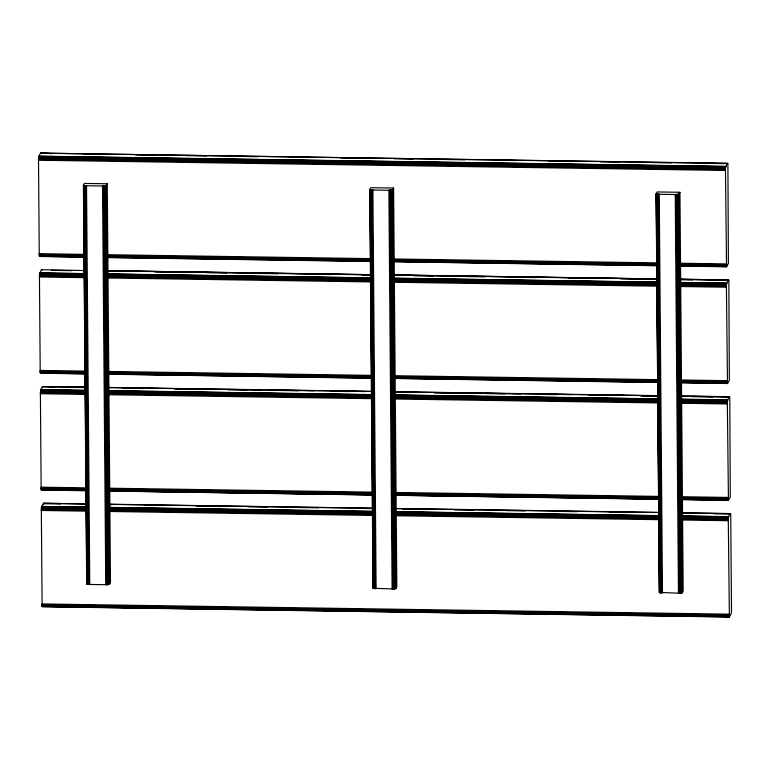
<?xml version="1.0" encoding="UTF-8"?>
<svg xmlns="http://www.w3.org/2000/svg" width="770" height="770" viewBox="0 0 770 770"><rect width="100%" height="100%" fill="white"/><g stroke="black" fill="none" stroke-linecap="round" stroke-linejoin="round"><path stroke-width="1.16" d="M725.831 166.368L38.866 156.146L38.51 158.822L38.51 160.218L725.475 170.44M84.248 273.562L39.809 272.898L39.491 274.678L39.453 276.969L83.882 277.633M85.181 390.313L40.752 389.649L40.396 393.72L86.028 394.404M86.798 503.975L43.447 503.234L41.599 506.564L41.33 510.472L86.972 511.155M726.553 266.767L725.465 169.65C724.734 167.648 728.208 160.122 727.91 165.261L728.401 263.436L726.553 266.767L679.718 266.074M727.496 383.518L726.408 286.401C725.667 284.4 729.151 276.873 728.853 282.012L729.344 380.188L727.496 383.518L680.536 382.728M728.439 500.269L727.352 403.162C726.611 401.151 730.095 393.624 729.787 398.764L730.287 496.939L728.439 500.269L681.527 499.566M729.382 617.02L728.295 519.914C727.554 517.912 731.038 510.375 730.73 515.515L731.5 610.572L731.231 613.69L729.382 617.02L42.292 606.702L42.09 603.95L729.055 614.181M89.763 584.469L86.538 185.791L83.41 185.204L84.392 183.424L107.251 183.76L110.466 582.447L109.475 584.228L107.155 584.709L88.954 584.459L86.712 583.727M369.764 189.468L373.036 588.27L393.508 588.973L395.828 588.492L396.82 586.711L393.605 188.024L370.745 187.688L369.764 189.468L372.892 190.046L376.106 588.732M39.626 256.506L39.26 253.696L84.902 254.379M41.503 490.009L41.147 487.198L86.779 487.882M84.796 185.734L103.94 186.022L106.347 185.387L109.571 584.064M107.251 183.76L106.26 185.541L109.475 584.228M40.521 373.296L40.204 370.447L84.642 371.111M393.605 188.024L392.613 189.805L395.828 588.492M678.457 593.237L675.242 194.55L678.774 194.184L679.949 192.288L657.099 191.951L656.107 193.732L659.332 592.419L679.862 593.227L682.182 592.756L683.173 590.975L679.949 192.288M83.42 185.137L86.683 584.006M678.967 194.069L682.182 592.756M392.103 588.973L388.889 190.286L392.7 189.641L395.924 588.328M105.76 584.709L102.535 186.022L103.94 186.022L107.155 584.709M727.708 163.298L40.531 153.134L727.756 163.461M725.744 166.532L38.779 156.31L40.618 152.98L51.638 153.625M84.065 154.106L103.276 154.395M135.703 154.876L154.924 155.165M186.148 155.627L206.562 155.925M237.786 156.397L258.21 156.695M289.433 157.167L309.848 157.465M341.072 157.927L361.496 158.235M393.922 158.716L413.134 159.005M445.561 159.486L464.782 159.775M497.208 160.256L516.42 160.545M548.846 161.026L568.068 161.305M600.494 161.796L619.706 162.075M652.132 162.557L671.353 162.845M703.78 163.327L724.195 163.635M38.712 156.551L725.677 166.772M38.664 156.82L725.629 167.042M38.615 157.138L725.59 167.369M38.587 157.513L725.552 167.735M38.548 157.927L725.523 168.149M38.529 158.36L725.494 168.591M38.51 158.822L725.475 169.053M725.465 169.65L38.5 159.428L39.27 255.062L83.728 255.698M107.713 254.716L370.736 258.633M393.557 258.97L657.773 262.897M680.593 263.244L726.235 263.918M39.27 254.485L84.902 255.168M107.723 255.505L370.745 259.423M393.557 259.76L657.782 263.696M680.603 264.033L726.235 264.707M107.742 256.054L370.765 259.971M393.576 260.308L656.598 264.226M680.622 264.582L726.254 265.265M39.309 255.428L83.747 256.083M107.771 256.439L370.784 260.356M393.605 260.703L656.618 264.611M680.641 264.967L726.283 265.65M39.337 255.765L83.776 256.429M107.8 256.785L370.813 260.703M393.634 261.04L656.656 264.957M680.67 265.313L726.312 265.997M39.376 256.054L83.814 256.718M107.839 257.074L370.851 260.992M393.672 261.328L656.685 265.246M680.709 265.602L726.351 266.285M39.424 256.285L84.113 257.045M106.934 257.382L370.899 261.213M393.711 261.559L656.983 265.573M680.747 265.833L726.639 266.603M39.462 256.449L84.017 257.199M106.838 257.546L371.053 261.473M393.759 261.723L656.897 265.727M107.617 270.713L370.639 274.63M393.451 274.967L657.676 278.894M680.497 279.24L728.535 279.953M84.71 270.53L41.561 269.731L39.713 273.061L84.151 273.725M107.684 270.713L370.755 274.726M393.518 274.967L657.792 279M680.565 279.24L728.651 280.049M107.531 270.876L370.803 274.88M393.364 275.131L657.58 279.058M680.401 279.404L728.699 280.213M51.378 270.357L71.793 270.665M107.819 271.194L123.441 271.425M154.664 271.897L175.079 272.195M206.302 272.667L226.727 272.965M257.95 273.437L278.365 273.735M310.791 274.216L330.012 274.505M362.439 274.986L370.842 275.111M414.077 275.756L433.298 276.045M465.725 276.526L484.936 276.815M517.363 277.296L536.575 277.575M569.011 278.066L588.222 278.345M620.649 278.827L639.86 279.115M680.699 279.722L692.711 279.905M723.935 280.367L728.738 280.444M107.059 273.899L371.284 277.835M394.096 278.172L657.118 282.089M679.939 282.426L726.774 283.119M106.972 274.062L371.188 277.999M394.009 278.336L657.031 282.253M679.843 282.59L726.688 283.283M39.655 273.302L84.094 273.966M106.905 274.303L371.13 278.239M393.942 278.576L656.964 282.494M679.785 282.831L726.62 283.524M39.607 273.571L84.045 274.226M106.857 274.572L371.082 278.499M393.903 278.846L656.916 282.754M679.737 283.1L726.572 283.793M39.559 273.889L83.997 274.553M106.818 274.89L371.034 278.827M393.855 279.163L656.877 283.081M680.892 283.437L726.534 284.12M39.52 274.264L83.959 274.928M107.983 275.285L370.996 279.192M393.817 279.539L656.839 283.456M680.853 283.812L726.495 284.486M39.491 274.678L83.93 275.333M107.954 275.699L370.967 279.606M393.788 279.953L656.8 283.861M680.824 284.217L726.466 284.9M39.472 275.121L83.911 275.775M107.925 276.132L370.947 280.049M393.759 280.386L656.781 284.303M680.805 284.659L726.437 285.343M39.453 275.583L83.891 276.238M107.906 276.594L370.928 280.511M393.749 280.848L656.762 284.765M680.786 285.121L726.418 285.805M83.882 276.844L39.443 276.18L40.213 371.814L84.661 372.449M107.896 277.2L370.919 281.117M393.74 281.454L656.752 285.372M680.776 285.728L726.408 286.401M107.906 277.989L370.928 281.907M393.74 282.244L656.762 286.161M680.776 286.517L726.418 287.2M108.657 371.467L371.679 375.385M394.5 375.722L657.513 379.639M681.537 379.995L727.169 380.669M40.213 371.236L84.642 371.9M108.666 372.257L371.689 376.174M394.5 376.511L657.522 380.428M681.537 380.784L727.178 381.468M108.686 372.805L371.708 376.722M394.519 377.059L657.541 380.977M681.556 381.333L727.198 382.016M40.252 372.18L84.69 372.834M108.705 373.2L371.727 377.108M394.548 377.454L657.561 381.362M681.585 381.728L727.217 382.401M40.281 372.516L84.719 373.181M108.743 373.537L371.756 377.454M394.577 377.791L657.599 381.708M681.614 382.064L727.255 382.748M40.319 372.805L84.758 373.469M108.782 373.825L371.794 377.743M394.615 378.08L657.628 381.997M681.652 382.353L727.294 383.036M40.367 373.036L84.796 373.7M107.617 374.037L372.093 378.07M394.654 378.311L657.676 382.228M680.497 382.565L727.583 383.354M40.406 373.2L84.96 373.96M107.665 374.201L371.997 378.224M394.702 378.474L657.84 382.488M84.604 387.108L42.417 386.646L85.653 387.281M108.56 387.464L371.641 391.381M394.394 391.718L657.484 395.636M681.431 395.992L729.546 396.714M108.474 387.628L371.698 391.478M394.307 391.882L658.523 395.809M681.344 396.155L729.594 396.8M85.095 390.477L40.656 389.812L42.504 386.482L54.68 386.915M71.495 387.166L84.7 387.368M123.133 387.936L159.169 388.475M174.78 388.706L210.807 389.245M227.622 389.495L262.454 390.015M279.269 390.265L314.093 390.775M330.908 391.025L365.74 391.545M394.558 391.978L417.378 392.315M434.193 392.565L469.026 393.085M485.832 393.335L520.664 393.855M537.479 394.105L572.312 394.625M589.117 394.875L623.95 395.395M640.765 395.645L657.58 395.896M692.403 396.406L727.236 396.925M71.533 387.397L84.748 387.589M123.181 388.167L143.595 388.465M174.819 388.937L195.234 389.235M227.66 389.716L246.881 390.005M279.308 390.486L298.519 390.775M330.946 391.256L350.167 391.545M394.606 392.209L401.805 392.315M434.232 392.796L453.453 393.085M485.88 393.566L505.091 393.845M537.518 394.336L556.739 394.615M589.166 395.097L608.377 395.385M640.804 395.867L657.619 396.117M692.451 396.637L712.866 396.945M108.002 390.65L371.025 394.567M395.039 394.923L658.061 398.841M680.882 399.178L727.717 399.88M107.916 390.814L370.928 394.731M394.952 395.087L657.975 399.004M680.786 399.341L727.631 400.034M40.598 390.053L85.027 390.717M107.848 391.054L372.074 394.991M394.885 395.328L657.907 399.245M680.728 399.582L727.563 400.275M40.55 390.323L84.989 390.977M107.8 391.324L372.025 395.251M394.837 395.597L657.859 399.505M680.68 399.851L727.515 400.544M40.502 390.64L84.941 391.304M107.761 391.641L371.977 395.578M394.798 395.915L657.821 399.832M680.632 400.169L727.477 400.872M40.464 391.016L84.902 391.68M107.723 392.017L371.939 395.953M394.76 396.29L657.782 400.208M680.593 400.544L727.438 401.237M40.435 391.43L84.873 392.084M107.694 392.431L371.91 396.358M394.731 396.704L657.744 400.612M680.565 400.958L727.409 401.651M40.415 391.872L86.048 392.546M107.665 392.873L371.891 396.8M394.702 397.147L657.724 401.055M680.545 401.401L727.381 402.094M40.396 392.334L86.028 393.008M107.646 393.335L371.872 397.262M394.692 397.609L657.705 401.517M680.526 401.863L727.361 402.556M86.019 393.614L40.387 392.931L41.157 488.565L86.808 489.219M107.636 393.932L371.862 397.869M394.683 398.206L657.696 402.123M680.516 402.46L727.352 403.162M107.646 394.721L371.862 398.658M394.683 398.995L657.705 402.912M680.526 403.249L727.361 403.952M108.397 488.199L372.622 492.136M395.443 492.473L658.456 496.39M681.277 496.727L728.112 497.43M41.157 487.988L86.789 488.671M108.406 488.989L372.622 492.925M395.443 493.262L658.466 497.179M681.286 497.516L728.122 498.219M108.426 489.547L372.642 493.474M395.462 493.811L658.485 497.728M681.306 498.065L728.141 498.768M41.195 488.931L86.837 489.605M108.455 489.932L372.67 493.859M395.491 494.205L658.504 498.123M681.325 498.459L728.16 499.153M41.224 489.268L86.866 489.951M108.483 490.269L372.699 494.205M395.52 494.542L658.533 498.459M681.354 498.796L728.199 499.499M41.262 489.556L86.904 490.24M108.522 490.557L372.738 494.494M395.559 494.831L658.571 498.748M681.392 499.085L728.228 499.788M41.301 489.787L86.943 490.471M108.56 490.788L372.776 494.725M395.597 495.062L658.62 498.979M681.431 499.316L728.276 500.009M41.349 489.951L87.193 490.567M109.812 490.971L372.824 494.889M395.645 495.226L658.87 499.075M681.479 499.48L728.324 500.173M41.397 490.038L87.106 490.731M109.86 491.058L372.873 494.975M395.693 495.312L658.783 499.239M109.504 504.215L372.642 508.229M396.54 508.489L658.427 512.387M681.248 512.733L730.538 513.551M86.596 504.042L43.447 503.234L43.688 504.003M109.417 504.379L373.633 508.316M396.454 508.652L658.263 512.55M681.344 512.984L730.576 513.715M43.649 503.715L60.464 503.965M109.706 504.706L112.112 504.735M144.539 505.216L163.75 505.505M196.177 505.986L215.398 506.275M247.825 506.756L267.036 507.045M299.463 507.526L318.684 507.815M351.11 508.296L370.322 508.585M402.749 509.066L421.97 509.345M454.396 509.836L473.608 510.115M506.034 510.597L525.255 510.885M557.682 511.367L576.894 511.655M609.32 512.137L629.735 512.445M713.809 513.696L730.624 513.946M86.125 507.064L41.638 506.468L86.038 507.228M110.148 507.42L373.161 511.338M395.982 511.675L659.005 515.592M681.825 515.929L728.661 516.631M110.062 507.584L373.075 511.501M395.896 511.838L658.908 515.756M681.729 516.093L728.574 516.795M41.532 506.804L87.174 507.488M109.995 507.825L373.007 511.742M395.828 512.079L658.851 515.996M681.671 516.333L728.507 517.036M41.493 507.074L87.126 507.748M109.946 508.094L372.969 512.012M395.78 512.348L658.802 516.266M681.623 516.603L728.459 517.296M41.445 507.392L87.087 508.075M109.908 508.412L372.921 512.329M395.742 512.666L658.754 516.583M681.575 516.92L728.42 517.623M41.407 507.767L87.049 508.45M109.869 508.787L372.882 512.704M395.703 513.041L658.725 516.959M681.537 517.296L728.381 517.989M41.378 508.181L87.02 508.854M109.831 509.201L372.853 513.109M395.674 513.455L658.687 517.373M681.508 517.71L728.343 518.403M41.349 508.624L86.991 509.297M109.812 509.644L372.824 513.551M395.645 513.898L658.668 517.806M681.488 518.152L728.324 518.845M41.339 509.085L86.972 509.759M109.792 510.106L372.815 514.014M395.626 514.36L658.648 518.268M681.469 518.614L728.304 519.307M86.962 510.366L41.33 509.682L42.1 605.316L729.084 615.519M109.783 510.703L372.805 514.62M395.616 514.957L659.842 518.893M681.46 519.211L728.295 519.914M109.792 511.492L372.805 515.409M395.626 515.746L659.842 519.683M681.46 520L728.304 520.703M42.09 604.739L729.065 614.97M42.138 605.682L729.103 615.904M42.167 606.029L729.132 616.25M42.206 606.317L729.171 616.539M42.244 606.539L729.469 616.866M659.389 592.534L656.204 193.568L659.245 194.31L662.46 592.996M41.628 269.731L41.811 270.501M42.668 386.742L42.745 387.252M678.774 194.184L681.989 592.871M678.543 194.271L681.758 592.958M678.255 194.348L681.469 593.035M677.908 194.415L681.123 593.102M677.523 194.473L680.738 593.16M677.09 194.512L680.314 593.198M679.862 593.227L676.638 194.55L657.522 194.233L660.679 592.91M676.041 194.56L679.256 593.247M658.446 194.3L661.661 592.987M657.869 194.271L661.093 592.948M657.089 194.165L660.304 592.852M656.772 194.098L659.986 592.784M656.502 194.021L659.726 592.707M656.3 193.944L659.524 592.621M392.421 189.921L395.636 588.607M392.19 190.007L395.405 588.694M391.901 190.084L395.116 588.771M391.555 190.151L394.769 588.838M391.17 190.209L394.384 588.896M390.746 190.257L393.961 588.934M393.508 588.973L390.294 190.286L371.15 189.998L374.326 588.646M389.687 190.296L392.912 588.983M372.093 190.036L375.308 588.723M371.515 190.007L374.74 588.684M370.736 189.901L373.96 588.588M370.418 189.834L373.633 588.521M370.149 189.767L373.373 588.444M369.956 189.68L373.171 588.367M106.068 185.666L109.292 584.343M105.837 185.743L109.061 584.43M105.548 185.82L108.763 584.507M105.201 185.888L108.426 584.574M104.816 185.945L108.031 584.632M104.393 185.994L107.608 584.68M103.344 186.042L106.558 584.719M85.74 185.772L88.954 584.459M85.172 185.743L88.386 584.43M84.758 185.695L87.973 584.382M84.392 185.647L87.607 584.324M84.065 185.58L87.28 584.257M83.805 185.503L87.02 584.18M83.603 185.416L86.818 584.103"/></g></svg>
